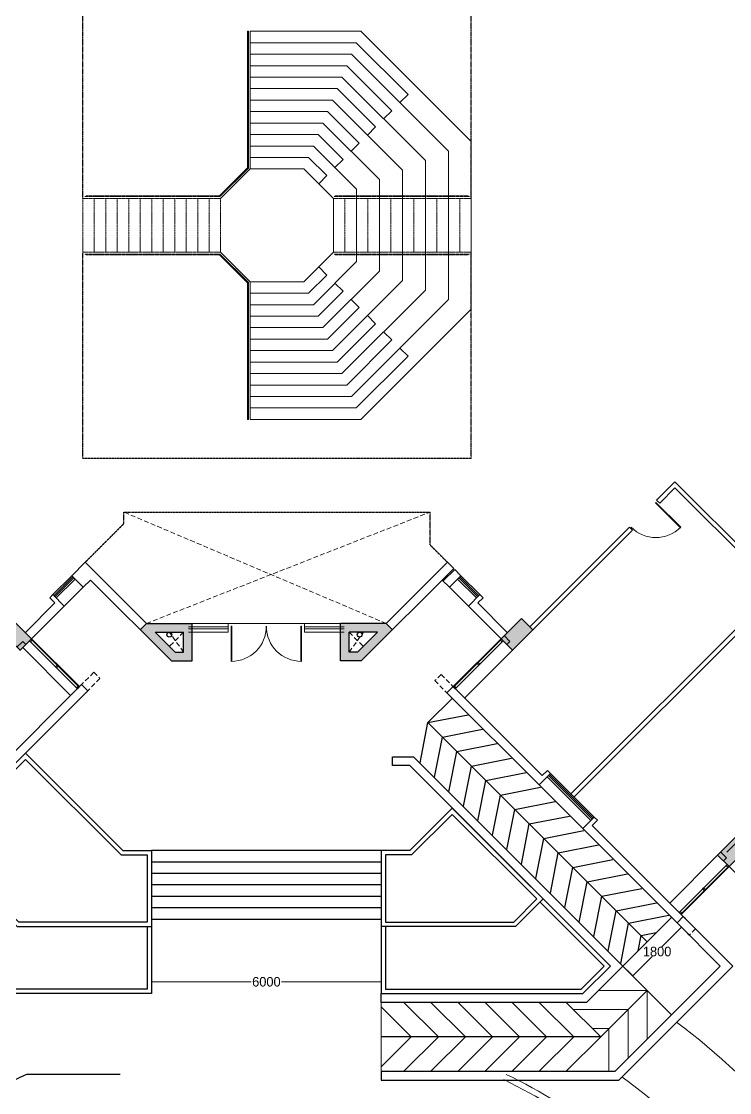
# Model space of a CAD drawing. Header units: inches. Extents: x 5542223 to 12533222, y 497239 to 5189502.
# Drawn here: x 7138405 to 7156904, y 2126007 to 2154011 of the extents above; entities that cross this region are included whole.
import ezdxf

# ---------------------------------------------------------------- set-up
doc = ezdxf.new("R2010")
doc.units = ezdxf.units.IN
doc.header["$MEASUREMENT"] = 0
for name, pattern in [('DASHED2', [0.375, 0.25, -0.125]), ('HIDDEN', [0.375, 0.25, -0.125]), ('HIDDENX2', [0.75, 0.5, -0.25])]:
    doc.linetypes.add(name, pattern=pattern)
doc.layers.get('0').update_dxf_attribs({"color": 1})
for name, color, linetype, lineweight in [('beam_primary', 7, 'HIDDENX2', 35), ('Column', 7, 'Continuous', 35), ('DOOR', 7, 'Continuous', 9), ('ELE', 7, 'Continuous', 13), ('Glass', 251, 'Continuous', 20), ('GLAZING', 7, 'Continuous', 13), ('landscape', 7, 'Continuous', 5), ('PAVEMENT', 7, 'Continuous', 15), ('PROJECTION', 7, 'HIDDEN', 18), ('Road_CStone', 8, 'Continuous', 15), ('S_Curbstone', 8, 'Continuous', 30), ('S_WALL', 7, 'Continuous', 15), ('STAIR', 253, 'Continuous', 5), ('WALL', 7, 'Continuous', 30), ('WIN', 7, 'Continuous', 20)]:
    doc.layers.add(name, color=color, linetype=linetype, lineweight=lineweight)
doc.dimstyles.get("Standard").update_dxf_attribs({"dimtxt": 2.5, "dimasz": 2, "dimexe": 3, "dimexo": 5, "dimgap": 0.09, "dimtad": 1, "dimtoh": 1, "dimdec": 0, "dimzin": 0, "dimdsep": 46, "dimtxsty": 'Standard', "dimcen": 0.09, "dimclrd": 256, "dimclre": 256, "dimclrt": 256, "dimadec": 0, "dimazin": 0, "dimtfac": 1, "dimtdec": 4, "dimtofl": 0, "dimtmove": 0, "dimatfit": 3, "dimfxl": 1, "dimtvp": 500, "dimtolj": 1, "dimtzin": 0, "dimlwd": -1, "dimlwe": -1, "dimarcsym": 0})

# ---------------------------------------------------------------- blocks, each defined once
blk = doc.blocks.new('COLUMN 750X425')
at = {"layer": 'beam_primary'}
blk.add_hatch(color=256, dxfattribs=at).paths.add_polyline_path([(-635, 212.5), (115, 212.5), (115, -212.5), (-635, -212.5)])
at = {"layer": 'Column'}
for p, q in [((0, 0), (0, 212.5)), ((115, 0), (0, 0))]:
    blk.add_line(p, q, dxfattribs=at)
blk.add_lwpolyline([(-635, 212.5), (115, 212.5), (115, -212.5), (-635, -212.5)], close=True, dxfattribs=at)
blk = doc.blocks.new('Door')
for p, q in [((0, 0.458), (0, 0.444)), ((0, 0.458), (0.917, 0.458)), ((0, 0.444), (0.917, 0.444))]:
    blk.add_line(p, q)
blk.add_arc((0, 0.458), 0.917, 270, 360)
blk = doc.blocks.new('Doorr')
for p, q in [((0, -0.458), (0, -0.444)), ((0, -0.444), (0.917, -0.444)), ((0, -0.458), (0.917, -0.458))]:
    blk.add_line(p, q)
blk.add_arc((0, -0.458), 0.917, 0, 90)
blk = doc.blocks.new('*D96')
at = {"color": 0, "lineweight": -2, "transparency": 16777216}
for p, q in [((14678, 3684), (14678, 2575)), ((20678, 3684), (20678, 2575)), ((14678, 2576), (17283, 2576)), ((20678, 2576), (18075, 2576))]:
    blk.add_line(p, q, dxfattribs=at)
at = {"color": 0, "transparency": 16777216}
for points in [[(14678, 2576), (14678, 2575), (14678, 2576)], [(20678, 2576), (20678, 2575), (20678, 2576)]]:
    blk.add_solid(points, dxfattribs=at)
at = {"layer": 'Defpoints', "color": 0, "transparency": 16777216}
for p in [(14678, 3684), (20678, 3684), (20678, 2576)]:
    blk.add_point(p, dxfattribs=at)
at = {"color": 0, "lineweight": -3, "transparency": 16777216, "insert": (17679, 2576), "char_height": 250, "attachment_point": 5}
blk.add_mtext('\\A1;6000', dxfattribs=at)
blk = doc.blocks.new('*D97')
at = {"color": 0, "lineweight": -2, "transparency": 16777216}
for p, q in [((28215, 4311), (28523, 4003)), ((28523, 4003), (28011, 3492)), ((27250, 2730), (27761, 3242)), ((26942, 3038), (27250, 2730))]:
    blk.add_line(p, q, dxfattribs=at)
at = {"color": 0, "transparency": 16777216}
for points in [[(28522, 4003), (28523, 4003), (28523, 4003)], [(27250, 2730), (27250, 2730), (27250, 2730)]]:
    blk.add_solid(points, dxfattribs=at)
at = {"layer": 'Defpoints', "color": 0, "transparency": 16777216}
for p in [(28214, 4311), (26942, 3038), (27250, 2730)]:
    blk.add_point(p, dxfattribs=at)
at = {"color": 0, "lineweight": -3, "transparency": 16777216, "insert": (27886, 3367), "char_height": 250, "attachment_point": 5}
blk.add_mtext('\\A1;1800', dxfattribs=at)
blk = doc.blocks.new('TechPark')
at = {"layer": 'WALL'}
h = blk.add_hatch(color=256, dxfattribs=at)
h.paths.add_polyline_path([(14462, 11863.6), (15360.7, 10964.9), (15648.1, 10964.9), (15743.3, 10964.9), (15743.3, 11944.9), (14543.3, 11944.9)])
h.paths.add_polyline_path([(14773.2, 11714.9), (15513.3, 11714.9), (15513.3, 11194.9), (15293.2, 11194.9)], flags=16)
h.paths.add_polyline_path([(15198.1, 10964.9), (15360.7, 10964.9), (14462, 11863.6), (14380.7, 11782.3)])
h = blk.add_hatch(color=256, dxfattribs=at)
h.paths.add_polyline_path([(20893.1, 11863.6), (19994.4, 10964.9), (19707.1, 10964.9), (19611.8, 10964.9), (19611.8, 11944.9), (20811.8, 11944.9)])
h.paths.add_polyline_path([(20581.9, 11714.9), (19841.8, 11714.9), (19841.8, 11194.9), (20061.9, 11194.9)], flags=16)
h.paths.add_polyline_path([(20157.1, 10964.9), (19994.4, 10964.9), (20893.1, 11863.6), (20974.4, 11782.3)])
at = {"lineweight": -3}
for p, q in [((13542.8, 6393.7), (12089.5, 7847.1)), ((12089.5, 7847.1), (13542.8, 6393.7)), ((26991.5, 2988.7), (28264.3, 4261.4)), ((28570.1, 4280.9), (29862.4, 2988.7)), ((28407.8, 4118.6), (29537.1, 2988.7)), ((29537.1, 2988.7), (26787, 238.6)), ((29862.4, 2988.7), (26882.3, 8.6)), ((26991.5, 2988.7), (28264.3, 1715.9)), ((20677.9, 238.6), (26787, 238.6)), ((20677.9, 238.6), (20677.9, 8.6)), ((20677.9, 8.6), (26882.3, 8.6))]:
    blk.add_line(p, q, dxfattribs=at)
blk.add_line((24190.5, 4022.9), (24911.2, 4743.7))
for points in [[(22537.1, 9989.3), (21900.3, 9352.6)], [(21692.9, 8302.8), (21900.5, 9352.8), (22950.4, 9560.6)], [(21900.3, 9352.6), (27627.9, 3625)], [(22071, 7924.4), (22278.6, 8974.3), (23328.6, 9182.1)], [(22449.1, 7545.9), (22656.7, 8595.9), (23706.7, 8803.7)], [(26666.2, 2988.7), (21426.7, 8228.2), (20976.7, 8228.2), (20976.7, 8458.2), (21521.9, 8458.2), (26991.5, 2988.7), (26041.4, 2038.6), (20677.9, 2038.6), (20677.9, 2268.6), (25946.2, 2268.6), (26666.2, 2988.7)], [(22827.2, 7167.5), (23034.8, 8217.5), (24084.8, 8425.3)], [(23205.2, 6789.1), (23412.9, 7839), (24462.8, 8046.8)], [(23583.4, 6410.6), (23791, 7460.6), (24840.9, 7668.4)], [(23961.8, 6032.2), (24169.4, 7082.2), (25219.2, 7290)], [(24340.2, 5653.8), (24547.8, 6703.9), (25597.6, 6911.6)], [(24718.6, 5275.4), (24926.3, 6325.5), (25976, 6533.2)], [(25097, 4897), (25304.7, 5947.1), (26354.4, 6154.9)], [(25475.4, 4518.6), (25683.1, 5568.8), (26732.7, 5776.5)], [(25853.8, 4140.2), (26061.5, 5190.4), (27111.1, 5398.1)], [(26232.2, 3761.8), (26439.9, 4812), (27489.5, 5019.7)], [(26610.6, 3383.4), (26818.3, 4433.6), (27867.9, 4641.3)], [(26935.1, 3058.9), (27142.8, 4109.2), (28192.3, 4316.9)], [(27389.6, 3386.7), (27468.1, 3783.9), (27865.4, 3862.5)], [(27627.9, 2352.3), (26414.2, 1138.6), (20677.9, 1138.6)]]:
    blk.add_lwpolyline(points, dxfattribs=at)
at = {"layer": 'Column'}
for p, q in [((12593.6, 13194.6), (12943.6, 13544.6)), ((12894.1, 12894.1), (12593.6, 13194.6)), ((22598.9, 13357.2), (22298.4, 13056.7)), ((22461, 12894.1), (22761.6, 13194.6)), ((22761.6, 13194.6), (22598.9, 13357.2)), ((12894.1, 12894.1), (13081.5, 13081.5)), ((12894.1, 12894.1), (12894.1, 12894.1)), ((22461, 12894.1), (22273.7, 13081.5)), ((22461, 12894.1), (22461, 12894.1)), ((12017.3, 12618.3), (12098.6, 12699.6)), ((12155.2, 12480.4), (12017.3, 12618.3)), ((12399.1, 12399.1), (12098.6, 12699.6)), ((22956, 12399.1), (23256.5, 12699.6)), ((23200, 12480.4), (23337.8, 12618.3)), ((23337.8, 12618.3), (23256.5, 12699.6)), ((12155.2, 12480.4), (11382.7, 11707.9)), ((12399.1, 12399.1), (11545.3, 11545.3)), ((22956, 12399.1), (23809.8, 11545.3)), ((23200, 12480.4), (23972.5, 11707.9))]:
    blk.add_line(p, q, dxfattribs=at)
at = {"layer": 'ELE'}
for p, q in [((16452.6, 23128.5), (17183, 23858.9)), ((16462.9, 23103.5), (17208, 23848.6)), ((16483.6, 23053.5), (17258, 23827.9)), ((16452.6, 21578.5), (17183, 20848)), ((16462.9, 21603.5), (17208, 20858.3)), ((16483.6, 21653.5), (17258, 20879.1)), ((16677.6, 11944.9), (18677.6, 11944.9))]:
    blk.add_line(p, q, dxfattribs=at)
at = {"layer": 'Glass', "ltscale": 3}
for p, q in [((12624.5, 13163.7), (12129.5, 12668.7)), ((22730.6, 13163.7), (23225.6, 12668.7)), ((12651, 13137.2), (12156, 12642.2)), ((22704.1, 13137.2), (23199.1, 12642.2)), ((16677.6, 11854.9), (15648.1, 11854.9)), ((16677.6, 11854.9), (15648.1, 11854.9)), ((16677.6, 11804.9), (15648.1, 11804.9)), ((16677.6, 11804.9), (15648.1, 11804.9)), ((19707.1, 11854.9), (18677.6, 11854.9)), ((19707.1, 11854.9), (18677.6, 11854.9)), ((19707.1, 11804.9), (18677.6, 11804.9)), ((19707.1, 11804.9), (18677.6, 11804.9)), ((11545.3, 11545.3), (11534.7, 11534.7)), ((12786.3, 10283.1), (11534.7, 11534.7)), ((12796.9, 10293.7), (11545.3, 11545.3)), ((22558.3, 10293.7), (23809.8, 11545.3)), ((22595.4, 10309.6), (23820.4, 11534.7)), ((25046.4, 7966.4), (26188.4, 6824.5)), ((25072.9, 7993), (26214.9, 6851)), ((28505.4, 4347.3), (29756.9, 5598.9)), ((28516, 4336.7), (29767.6, 5588.2))]:
    blk.add_line(p, q, dxfattribs=at)
at = {"layer": 'GLAZING'}
for points in [[(11534.7, 11534.7), (11561.2, 11508.2), (11517, 11464), (11490.5, 11490.5)], [(23820.4, 11534.7), (23793.9, 11508.2), (23838.1, 11464), (23864.6, 11490.5)], [(23207.9, 10922.1), (23181.4, 10895.6), (23225.6, 10851.4), (23252.1, 10878)], [(12216.2, 10853.2), (12242.7, 10826.7), (12198.5, 10782.5), (12172, 10809)], [(12759.7, 10309.6), (12786.3, 10283.1), (12742.1, 10238.9), (12715.5, 10265.4)], [(22595.4, 10309.6), (22568.9, 10283.1), (22613.1, 10238.9), (22639.6, 10265.4)], [(29756.9, 5598.9), (29730.4, 5572.3), (29686.2, 5616.5), (29712.8, 5643)], [(29144.4, 4986.3), (29117.9, 4959.8), (29073.7, 5004), (29100.2, 5030.5)], [(28531.5, 4373.5), (28505, 4346.9), (28460.8, 4391.1), (28487.4, 4417.6)]]:
    blk.add_lwpolyline(points, close=True, dxfattribs=at)
at = {"layer": 'landscape', "lineweight": -3}
blk.add_line((24190.5, 4022.9), (20677.3, 4022.9), dxfattribs=at)
for points in [[(14677.3, 2267.9), (9409, 2267.9), (7252.5, 4424.4), (11382.3, 8554.2), (13928.5, 6007.9), (14677.3, 6007.9)], [(20677.9, 2268.6), (25946.2, 2268.6), (26666.2, 2988.7), (22536.4, 7118.5), (21426.7, 6008.6), (20677.9, 6008.6)]]:
    blk.add_lwpolyline(points, close=True, dxfattribs=at)
for points in [[(9170.2, 6179.4), (11382.3, 8391.6), (13880.9, 5892.9), (14562.3, 5892.9), (14562.3, 4137.9), (11211.7, 4137.9), (9170.2, 6179.4)], [(20792.3, 4137.9), (24142.8, 4137.9), (24747.9, 4743), (22535.8, 6955.2), (21473.6, 5892.9), (20792.3, 5892.9), (20792.3, 4137.9)], [(9007.5, 6179.4), (11164, 4022.9), (14677.3, 4022.9)], [(14562.3, 4022.9), (14562.3, 2382.9), (9456.7, 2382.9), (7415.2, 4424.4), (9088.8, 6098.1)], [(20792.9, 2383.6), (25898.5, 2383.6), (26503.6, 2988.7), (24829.9, 4662.3)], [(20792.9, 4022.9), (20792.9, 2383.6)]]:
    blk.add_lwpolyline(points, dxfattribs=at)
at = {"layer": 'PROJECTION', "lineweight": 30}
for p, q in [((12883.6, 23053.5), (12883.6, 28451.2)), ((23032.4, 23053.5), (23032.4, 28451.2)), ((12883.6, 16254.1), (12883.6, 21653.5)), ((23032.4, 16254.1), (23032.4, 21653.5)), ((23032.4, 16254.1), (12883.6, 16254.1)), ((13957.3, 14855.7), (21955.5, 14855.7)), ((13957.3, 14558.4), (13957.3, 14855.7)), ((21955.5, 13997.4), (21955.5, 14855.7)), ((12942, 13543), (13957.3, 14558.4)), ((22409.9, 13543), (21955.5, 13997.4))]:
    blk.add_line(p, q, dxfattribs=at)
at = {"layer": 'PROJECTION', "ltscale": 500}
for p, q in [((20811.8, 11944.9), (13957.3, 14855.7)), ((14543.3, 11944.9), (21955.5, 14855.7)), ((16677.6, 11944.9), (15648.1, 11944.9)), ((19707.1, 11944.9), (18677.6, 11944.9)), ((15513.3, 11714.9), (15143.3, 11344.8)), ((15513.3, 11194.9), (15143.3, 11714.9)), ((19841.8, 11714.9), (20211.9, 11344.8)), ((19841.8, 11194.9), (20211.9, 11714.9)), ((13168, 10669), (12797.5, 10293.6)), ((13168, 10669), (13331.7, 10507.5)), ((13331.7, 10507.5), (12811.9, 9980.8)), ((22243.5, 10614.2), (22079.8, 10452.7)), ((22079.8, 10452.7), (22546.5, 9978.2)), ((22243.5, 10614.2), (22560.9, 10291)), ((28726.1, 3800.1), (28205.5, 4320.8)), ((28888.7, 3962.8), (28518.4, 4333.1)), ((28888.7, 3962.8), (28726.1, 3800.1))]:
    blk.add_line(p, q, dxfattribs=at)
at = {"layer": 'STAIR'}
for p, q in [((17183, 23858.9), (17183, 27427.9)), ((17208, 27427.9), (17183, 27427.9)), ((17208, 23848.6), (17208, 27427.9)), ((17258, 23827.9), (17258, 27427.9)), ((20149.2, 27427.9), (17258, 27427.9)), ((20149.2, 27427.9), (23032.4, 24544.6)), ((20024.9, 27127.9), (17258, 27127.9)), ((20024.9, 27127.9), (21378.7, 25774.1)), ((19900.7, 26827.9), (17258, 26827.9)), ((19900.7, 26827.9), (22432.4, 24296.1)), ((19776.4, 26527.9), (17258, 26527.9)), ((19776.4, 26527.9), (20954.4, 25349.8)), ((19652.1, 26227.9), (17258, 26227.9)), ((19652.1, 26227.9), (21832.4, 24047.6)), ((19527.9, 25927.9), (17258, 25927.9)), ((19527.9, 25927.9), (20530.2, 24925.6)), ((21166.6, 25562), (21378.7, 25774.1)), ((19403.6, 25627.9), (17258, 25627.9)), ((19403.6, 25627.9), (21232.4, 23799)), ((19279.4, 25327.9), (17258, 25327.9)), ((19279.4, 25327.9), (20105.9, 24501.3)), ((20742.3, 25137.7), (20954.4, 25349.8)), ((19155.1, 25027.9), (17258, 25027.9)), ((19155.1, 25027.9), (20632.4, 23550.5)), ((20318, 24713.4), (20530.2, 24925.6)), ((19030.8, 24727.9), (17258, 24727.9)), ((19030.8, 24727.9), (19681.6, 24077.1)), ((18906.6, 24427.9), (17258, 24427.9)), ((18906.6, 24427.9), (20032.4, 23302)), ((19893.8, 24289.2), (20105.9, 24501.3)), ((23032.4, 24544.6), (23032.4, 22353.5)), ((18782.3, 24127.9), (17258, 24127.9)), ((18782.3, 24127.9), (19257.4, 23652.8)), ((22432.4, 24296.1), (22432.4, 22353.5)), ((18658, 23827.9), (17258, 23827.9)), ((18658, 23827.9), (19432.4, 23053.5)), ((19469.5, 23864.9), (19681.6, 24077.1)), ((21832.4, 24047.6), (21832.4, 22353.5)), ((19045.2, 23440.7), (19257.4, 23652.8)), ((20632.4, 23550.5), (20632.4, 22353.5)), ((21232.4, 23799), (21232.4, 22353.5)), ((20032.4, 23302), (20032.4, 22353.5)), ((19432.4, 23053.5), (19432.4, 22353.5)), ((19432.4, 21653.5), (19432.4, 22353.5)), ((20032.4, 21404.9), (20032.4, 22353.5)), ((20632.4, 21156.4), (20632.4, 22353.5)), ((21232.4, 20907.9), (21232.4, 22353.5)), ((21832.4, 20659.3), (21832.4, 22353.5)), ((22432.4, 20410.8), (22432.4, 22353.5)), ((23032.4, 20162.3), (23032.4, 22353.5)), ((18658, 20879.1), (19432.4, 21653.5)), ((18906.6, 20279.1), (20032.4, 21404.9)), ((18782.3, 20579.1), (19257.4, 21054.1)), ((19045.2, 21266.3), (19257.4, 21054.1)), ((19155.1, 19679.1), (20632.4, 21156.4)), ((17183, 20848), (17183, 17279.1)), ((17208, 20858.3), (17208, 17279.1)), ((17258, 20879.1), (17258, 17279.1)), ((18658, 20879.1), (17258, 20879.1)), ((19403.6, 19079.1), (21232.4, 20907.9)), ((19469.5, 20842), (19681.6, 20629.9)), ((18782.3, 20579.1), (17258, 20579.1)), ((19030.8, 19979.1), (19681.6, 20629.9)), ((19652.1, 18479.1), (21832.4, 20659.3)), ((18906.6, 20279.1), (17258, 20279.1)), ((19279.4, 19379.1), (20105.9, 20205.6)), ((19893.8, 20417.7), (20105.9, 20205.6)), ((19900.7, 17879.1), (22432.4, 20410.8)), ((19030.8, 19979.1), (17258, 19979.1)), ((20149.2, 17279.1), (23032.4, 20162.3)), ((20318, 19993.5), (20530.2, 19781.3)), ((19155.1, 19679.1), (17258, 19679.1)), ((19527.9, 18779.1), (20530.2, 19781.3)), ((19279.4, 19379.1), (17258, 19379.1)), ((19776.4, 18179.1), (20954.4, 19357.1)), ((20742.3, 19569.2), (20954.4, 19357.1)), ((19403.6, 19079.1), (17258, 19079.1)), ((21166.6, 19144.9), (21378.7, 18932.8)), ((19527.9, 18779.1), (17258, 18779.1)), ((20024.9, 17579.1), (21378.7, 18932.8)), ((19652.1, 18479.1), (17258, 18479.1)), ((19776.4, 18179.1), (17258, 18179.1)), ((19900.7, 17879.1), (17258, 17879.1)), ((20024.9, 17579.1), (17258, 17579.1)), ((17208, 17279.1), (17183, 17279.1)), ((20149.2, 17279.1), (17258, 17279.1)), ((20677.9, 238.6), (20677.9, 2038.6))]:
    blk.add_line(p, q, dxfattribs=at)
at = {"layer": 'STAIR', "linetype": 'DASHED2', "ltscale": 0.25}
for p, q in [((12883.6, 23053.5), (16483.6, 23053.5)), ((12883.6, 21653.5), (12883.6, 23053.5)), ((12933.6, 23103.5), (16462.9, 23103.5)), ((12958.6, 23128.5), (16452.6, 23128.5)), ((13183.6, 21653.5), (13183.6, 23053.5)), ((13483.6, 21653.5), (13483.6, 23053.5)), ((13783.6, 21653.5), (13783.6, 23053.5)), ((14083.6, 21653.5), (14083.6, 23053.5)), ((14383.6, 21653.5), (14383.6, 23053.5)), ((14683.6, 21653.5), (14683.6, 23053.5)), ((14983.6, 21653.5), (14983.6, 23053.5)), ((15283.6, 21653.5), (15283.6, 23053.5)), ((15583.6, 21653.5), (15583.6, 23053.5)), ((15883.6, 21653.5), (15883.6, 23053.5)), ((16183.6, 21653.5), (16183.6, 23053.5)), ((16483.6, 21653.5), (16483.6, 23053.5)), ((23032.4, 23053.5), (19432.4, 23053.5)), ((19432.4, 21653.5), (19432.4, 23053.5)), ((22982.4, 23103.5), (19453.1, 23103.5)), ((22957.4, 23128.5), (19463.5, 23128.5)), ((19732.4, 21653.5), (19732.4, 23053.5)), ((20032.4, 21653.5), (20032.4, 23053.5)), ((20332.4, 21653.5), (20332.4, 23053.5)), ((20632.4, 21653.5), (20632.4, 23053.5)), ((20932.4, 21653.5), (20932.4, 23053.5)), ((21232.4, 21653.5), (21232.4, 23053.5)), ((21532.4, 21653.5), (21532.4, 23053.5)), ((21832.4, 21653.5), (21832.4, 23053.5)), ((22132.4, 21653.5), (22132.4, 23053.5)), ((22432.4, 21653.5), (22432.4, 23053.5)), ((22732.4, 21653.5), (22732.4, 23053.5)), ((23032.4, 21653.5), (23032.4, 23053.5)), ((12883.6, 21653.5), (16483.6, 21653.5)), ((12933.6, 21603.5), (16462.9, 21603.5)), ((12958.6, 21578.5), (16452.6, 21578.5)), ((23032.4, 21653.5), (19432.4, 21653.5)), ((22982.4, 21603.5), (19453.1, 21603.5)), ((22957.4, 21578.5), (19463.5, 21578.5))]:
    blk.add_line(p, q, dxfattribs=at)
at = {"layer": 'STAIR', "lineweight": -3}
for p, q in [((20677.9, 6008.6), (14677.9, 6008.6)), ((20677.9, 5708.6), (14677.9, 5708.6)), ((20677.9, 5408.6), (14677.9, 5408.6)), ((20677.9, 5108.6), (14677.9, 5108.6)), ((20677.9, 4808.6), (14677.9, 4808.6)), ((20677.9, 4508.6), (14677.9, 4508.6)), ((20677.9, 4208.6), (14677.9, 4208.6))]:
    blk.add_line(p, q, dxfattribs=at)
at = {"layer": 'STAIR'}
for points in [[(27627.9, 1079.5), (27627.9, 2352.3), (26355.1, 2352.3)], [(21271.6, 2038.6), (22171.6, 1138.6), (21271.6, 238.6)], [(21978.7, 2038.6), (22878.7, 1138.6), (21978.7, 238.6)], [(22685.8, 2038.6), (23585.8, 1138.6), (22685.8, 238.6)], [(23392.9, 2038.6), (24292.9, 1138.6), (23392.9, 238.6)], [(24100, 2038.6), (25000, 1138.6), (24100, 238.6)], [(24807.1, 2038.6), (25707.1, 1138.6), (24807.1, 238.6)], [(25514.2, 2038.6), (26414.2, 1138.6), (25514.2, 238.6)], [(20677.9, 1925.1), (21464.5, 1138.6), (20677.9, 352)], [(27127.9, 579.5), (27127.9, 1852.3), (25700.5, 1852.3)], [(26627.9, 238.6), (26627.9, 1352.3), (26200.5, 1352.3)]]:
    blk.add_lwpolyline(points, dxfattribs=at)
at = {"layer": 'WALL', "ltscale": 0.6}
for p, q in [((28352.7, 15650.3), (27871.9, 15169.5)), ((33002.2, 11000.8), (28352.7, 15650.3)), ((30990.5, 12849.9), (28353, 15487.4)), ((27953.5, 15087.9), (27871.9, 15169.5)), ((27164.8, 14462.4), (24559.1, 11856.7)), ((27246.4, 14380.8), (27164.8, 14462.4)), ((25634.3, 7493.6), (30990.5, 12849.9)), ((25715.5, 7412.2), (31071.8, 12768.6))]:
    blk.add_line(p, q, dxfattribs=at)
at = {"layer": 'WALL', "ltscale": 0.5}
for p, q in [((28353, 15487.4), (27953.5, 15087.9)), ((27246.4, 14380.8), (24110, 11244.4)), ((13014.3, 10185.9), (10551.8, 7723.4)), ((22395.6, 10131.1), (24803.3, 7723.4)), ((33709.3, 10131.1), (29629.3, 6051.1)), ((33790.7, 10049.8), (29710.6, 5969.7)), ((25103.8, 8023.9), (24803.3, 7723.4)), ((25945.3, 6581.4), (28408.1, 4118.6)), ((26189.3, 6662.7), (28570.8, 4281.2))]:
    blk.add_line(p, q, dxfattribs=at)
at = {"layer": 'WALL'}
for p, q in [((14543.3, 11944.9), (12943.6, 13544.6)), ((20811.8, 11944.9), (22411.5, 13544.6)), ((22574.2, 13382), (22411.5, 13544.6)), ((20157.1, 10964.9), (22574.2, 13382)), ((15198.1, 10964.9), (13081.5, 13081.5)), ((14543.3, 11944.9), (14380.7, 11782.3)), ((14543.3, 11944.9), (15743.3, 11944.9)), ((15743.3, 10964.9), (15743.3, 11944.9)), ((19611.8, 10964.9), (19611.8, 11944.9)), ((20811.8, 11944.9), (19611.8, 11944.9)), ((20811.8, 11944.9), (19707.1, 11944.9)), ((20811.8, 11944.9), (20974.4, 11782.3)), ((14773.2, 11714.9), (15293.2, 11194.9)), ((14773.2, 11714.9), (15513.3, 11714.9)), ((15513.3, 11194.9), (15513.3, 11714.9)), ((19841.8, 11194.9), (19841.8, 11714.9)), ((20581.9, 11714.9), (19841.8, 11714.9)), ((20581.9, 11714.9), (20061.9, 11194.9)), ((15198.1, 10964.9), (15743.3, 10964.9)), ((15293.2, 11194.9), (15513.3, 11194.9)), ((20157.1, 10964.9), (19611.8, 10964.9)), ((20061.9, 11194.9), (19841.8, 11194.9)), ((10470.5, 7967.3), (12851.7, 10348.5)), ((12851.7, 10348.5), (13014.3, 10185.9)), ((12851.7, 10348.5), (13014.3, 10185.9)), ((22558.3, 10293.7), (22395.6, 10131.1)), ((24884.6, 7967.3), (22558.3, 10293.7)), ((25022.5, 8105.2), (24884.6, 7967.3)), ((25022.5, 8105.2), (25103.8, 8023.9)), ((26245.8, 6881.9), (25945.3, 6581.4)), ((26327.1, 6800.6), (26189.3, 6662.7)), ((26245.8, 6881.9), (26327.1, 6800.6)), ((28570.8, 4281.2), (28408.1, 4118.6))]:
    blk.add_line(p, q, dxfattribs=at)
at = {"layer": 'WALL', "ltscale": 3}
blk.add_line((29767, 5588.2), (32206.1, 3149), dxfattribs=at)
at = {"layer": 'WALL'}
for centre in [(15143.3, 11652.4), (20116.6, 11652.4)]:
    blk.add_circle(centre, 62.5, dxfattribs=at)
at = {"layer": 'WIN', "ltscale": 3}
for p, q in [((12593.6, 13194.6), (12098.6, 12699.6)), ((22761.6, 13194.6), (23256.5, 12699.6)), ((12682, 13106.2), (12187, 12611.2)), ((12894.1, 12894.1), (12399.1, 12399.1)), ((22461.1, 12894.1), (22956, 12399.1)), ((22673.2, 13106.2), (23168.1, 12611.2)), ((16677.6, 11944.9), (15648.1, 11944.9)), ((16677.6, 11944.9), (15648.1, 11944.9)), ((16677.6, 11714.9), (16677.6, 11944.9)), ((18677.6, 11714.9), (18677.6, 11944.9)), ((19707.1, 11944.9), (18677.6, 11944.9)), ((19707.1, 11944.9), (18677.6, 11944.9)), ((19611.8, 11714.9), (19611.8, 11944.9)), ((12742.1, 10238.9), (11490.5, 11490.5)), ((16677.6, 11714.9), (15648.1, 11714.9)), ((16677.6, 11714.9), (15648.1, 11714.9)), ((19707.1, 11714.9), (18677.6, 11714.9)), ((22639.6, 10265.4), (23864.6, 11490.5)), ((12565.3, 10062.1), (11313.7, 11313.7)), ((12565.3, 10062.1), (11313.7, 11313.7)), ((22858.5, 9992.9), (24110, 11244.4)), ((25015.5, 7935.5), (26157.4, 6793.5)), ((25103.8, 8023.9), (26245.8, 6881.9)), ((25103.8, 8023.9), (26245.8, 6881.9)), ((24803.3, 7723.4), (25945.3, 6581.4)), ((28215.1, 4636.9), (29466.4, 5888.1)), ((28461.2, 4391.5), (29712.8, 5643))]:
    blk.add_line(p, q, dxfattribs=at)
at = {"layer": 'Column', "xscale": -1}
for p, rotation in [((11313.7, 11476.3), 134.9999999999999), ((24041.4, 11476.3), 45.00000000000001), ((29698.3, 5819.5), 45.00000000000001)]:
    blk.add_blockref('COLUMN 750X425', p, dxfattribs=dict(at, rotation=rotation))
at = {"layer": 'DOOR', "ltscale": 0.6, "xscale": 1000.000000000025, "yscale": 1000, "zscale": 1000, "rotation": 315.0000000000023}
blk.add_blockref('Door', (27529.4, 14785.9), dxfattribs=at)
at = {"layer": 'DOOR', "xscale": -1000, "yscale": 1000, "zscale": 1000, "rotation": 90}
for name, p in [('Door', (17219.2, 11871.3)), ('Doorr', (18135.9, 11871.3))]:
    blk.add_blockref(name, p, dxfattribs=at)
at = {"lineweight": -3}
for base, p1, p2, angle, picture, middle in [((27249.9, 2730.3), (28214.5, 4311.3), (26941.8, 3038.4), 225.0039, '*D97', (27886.3, 3366.8)), ((20677.9, 2575.5), (14677.9, 3683.8), (20677.9, 3683.8), 0, '*D96', (17678.6, 2575.5))]:
    dim = blk.add_linear_dim(base=base, p1=p1, p2=p2, angle=angle, dimstyle='Standard', override={"dimtxt": 250, "dimdec": 0}, dxfattribs=at)
    dim.commit()
    dim.dimension.update_dxf_attribs({"geometry": picture, "text_midpoint": middle, "dimtype": 129})

msp = doc.modelspace()

# ---------------------------------------------------------------- linework, layer by layer
msp.add_circle((6864263.374, 1819279.277), 1322040.52)
at = {"layer": 'PAVEMENT', "color": 7, "ltscale": 6000}
for radius, end in [(17864.06, 53.1288619), (15864.06, 54.161995)]:
    msp.add_arc((7144802.022, 2113557.199), radius, 40.0246204, end, dxfattribs=at)
at = {"layer": 'Road_CStone', "ltscale": 6000}
for radius in [14364.06, 14214.06]:
    msp.add_arc((7144802.022, 2113557.199), radius, 40.0246204, 64.1221474, dxfattribs=at)
at = {"layer": 'S_Curbstone', "ltscale": 50}
msp.add_line((7140985.392, 2126480.926), (7138532.77, 2126480.926), dxfattribs=at)
msp.add_arc((7144802.022, 2113557.199), 14364.06, 115.8778526, 142.4404953, dxfattribs=at)

# ---------------------------------------------------------------- block references
at = {"layer": 'S_WALL'}
msp.add_blockref('TechPark', (7127124.796, 2126325.964), dxfattribs=at)

doc.saveas('drawing.dxf')
